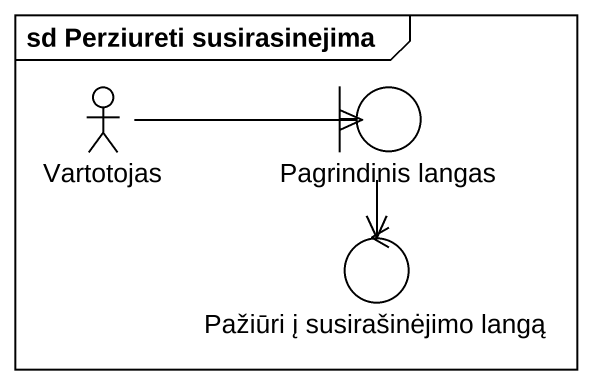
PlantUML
@startuml
mainframe sd Perziureti susirasinejima
actor Vartotojas
boundary "Pagrindinis langas" as Pagrindinis_langas
control "Pažiūri į susirašinėjimo langą" as Pažiūri_į_susirašinėjimo
Vartotojas -right-> Pagrindinis_langas
Pagrindinis_langas --> Pažiūri_į_susirašinėjimo
@enduml
